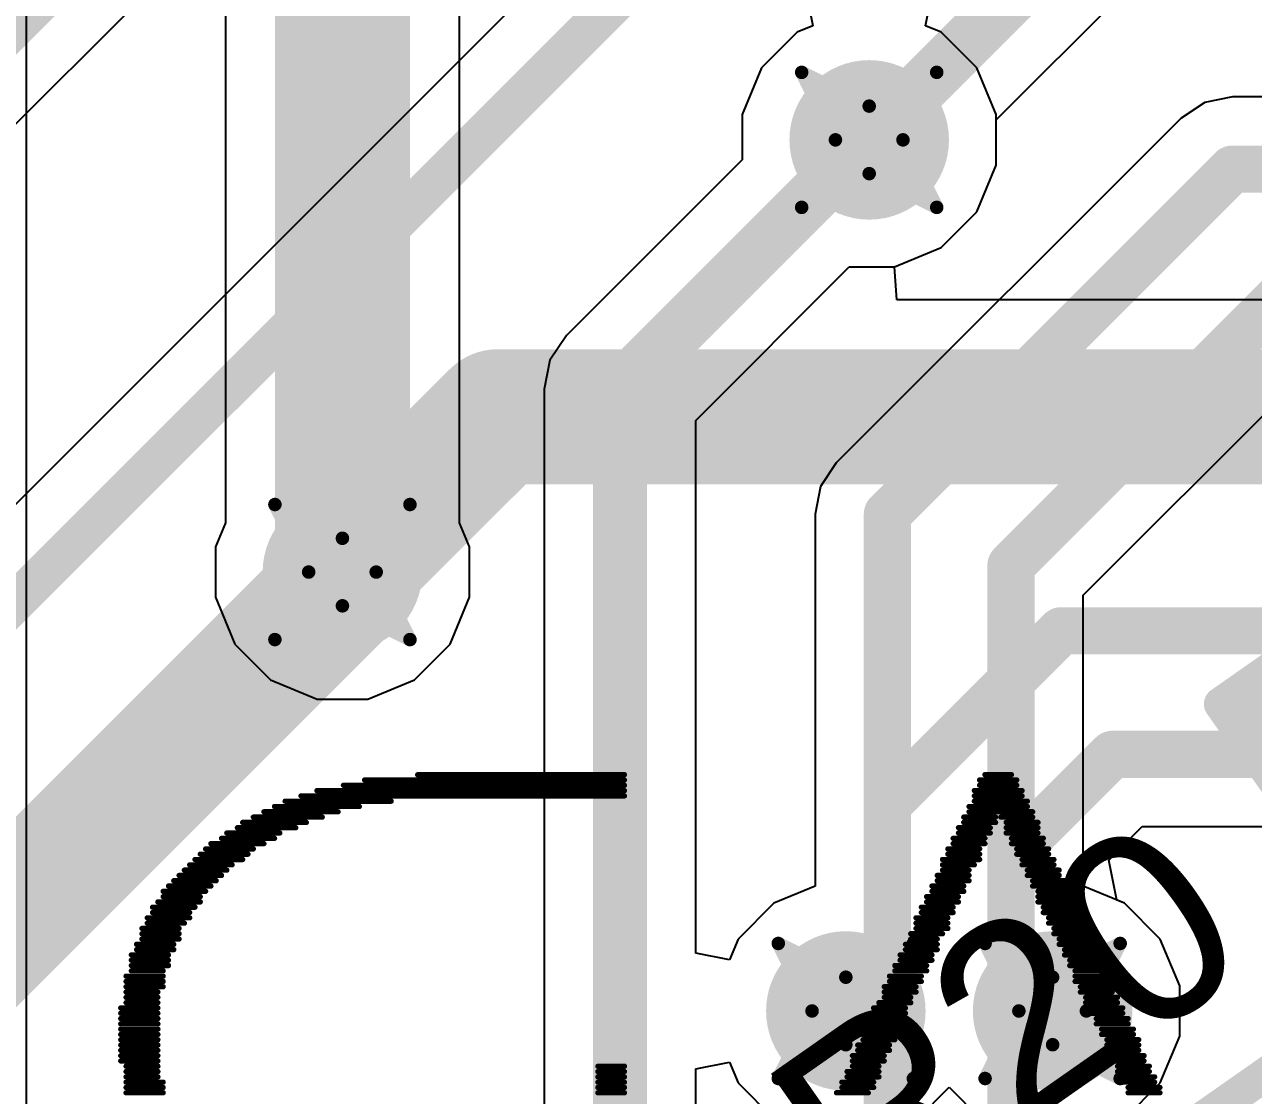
# Model space of a CAD drawing. Header units: inches. Extents: x -8 to 384, y -12 to 64.
# Drawn here: x 16.407 to 21.028, y -2.019 to 2.008 of the extents above; entities that cross this region are included whole.
import ezdxf

# ---------------------------------------------------------------- set-up
doc = ezdxf.new("R2010")
doc.units = ezdxf.units.IN
for name, color, linetype in [('Board_outline', 216, 'Continuous'), ('Bottom Layer', 5, 'Continuous'), ('Bottom Overlay', 54, 'Continuous'), ('Drill Drawing', 1, 'Continuous'), ('Mechanical 13', 56, 'Continuous'), ('Top Layer', 1, 'Continuous'), ('Top Overlay', 2, 'Continuous'), ('Top Paste', 8, 'Continuous'), ('Top Solder', 216, 'Continuous'), ('Via Holes', 16, 'Continuous')]:
    doc.layers.add(name, color=color, linetype=linetype)
doc.styles.add('Arial', font='', dxfattribs={"height": 0.2})
doc.styles.get('Arial').set_extended_font_data('Arial')

# ---------------------------------------------------------------- blocks, each defined once
blk = doc.blocks.new('R__0603_40')
at = {"layer": 'Top Layer'}
for points in [[(-0.381, 0.4445), (-0.381, -0.4445), (-1.143, -0.4445), (-1.143, 0.4445)], [(1.143, 0.4445), (1.143, -0.4445), (0.381, -0.4445), (0.381, 0.4445)]]:
    blk.add_hatch(color=1, dxfattribs=at).paths.add_polyline_path(points)
at = {"layer": 'Top Paste'}
for points in [[(-0.381, 0.4445), (-0.381, -0.4445), (-1.143, -0.4445), (-1.143, 0.4445)], [(1.143, 0.4445), (1.143, -0.4445), (0.381, -0.4445), (0.381, 0.4445)]]:
    blk.add_hatch(color=8, dxfattribs=at).paths.add_polyline_path(points)
at = {"layer": 'Top Solder'}
for points in [[(-0.2794, 0.5461), (-0.2794, -0.5461), (-1.2446, -0.5461), (-1.2446, 0.5461)], [(1.2446, 0.5461), (1.2446, -0.5461), (0.2794, -0.5461), (0.2794, 0.5461)]]:
    blk.add_hatch(color=216, dxfattribs=at).paths.add_polyline_path(points)
at = {"layer": 'Top Overlay', "const_width": 0.127}
for points in [[(-1.2192, 0.5334), (-1.2192, -0.5334)], [(-1.2192, 0.5334), (1.2192, 0.5334)], [(1.2192, 0.5334), (1.2192, -0.5334)], [(-1.2192, -0.5334), (1.2192, -0.5334)]]:
    blk.add_lwpolyline(points, dxfattribs=at)
at = {"layer": 'Top Overlay', "const_width": 0.0635}
for points in [[(-1.251, 0.5334, 1), (-1.1874, 0.5334, 1)], [(-1.251, 0.5334, 1), (-1.1874, 0.5334, 1)], [(1.1874, 0.5334, 1), (1.251, 0.5334, 1)], [(1.1874, 0.5334, 1), (1.251, 0.5334, 1)], [(-1.251, -0.5334, 1), (-1.1874, -0.5334, 1)], [(-1.251, -0.5334, 1), (-1.1874, -0.5334, 1)], [(1.1874, -0.5334, 1), (1.251, -0.5334, 1)], [(1.1874, -0.5334, 1), (1.251, -0.5334, 1)]]:
    blk.add_lwpolyline(points, format="xyb", close=True, dxfattribs=at)
blk = doc.blocks.new('2305018_2_70')
at = {"layer": 'Mechanical 13', "const_width": 0.127}
blk.add_lwpolyline([(-4.925, 2.775), (4.925, 2.775)], dxfattribs=at)
at = {"layer": 'Top Overlay', "const_width": 0.127}
blk.add_lwpolyline([(-4.925, 2.775), (4.925, 2.775)], dxfattribs=at)

msp = doc.modelspace()

# ---------------------------------------------------------------- hatches: boundary and pattern name
at = {"layer": 'Bottom Layer'}
h = msp.add_hatch(color=5, dxfattribs=at)
edge = h.paths.add_edge_path()
edge.add_arc((19.5834, 1.5748), 0.3, 0, 360)
h = msp.add_hatch(color=5, dxfattribs=at)
edge = h.paths.add_edge_path()
edge.add_arc((17.6022, -0.0508), 0.3, 0, 360)
h = msp.add_hatch(color=5, dxfattribs=at)
edge = h.paths.add_edge_path()
edge.add_arc((19.4955, -1.7018), 0.3, 0, 360)
h = msp.add_hatch(color=5, dxfattribs=at)
edge = h.paths.add_edge_path()
edge.add_arc((20.2733, -1.7018), 0.3, 0, 360)
at = {"layer": 'Top Layer'}
h = msp.add_hatch(color=1, dxfattribs=at)
edge = h.paths.add_edge_path()
edge.add_arc((19.5834, 1.5748), 0.3, 0, 360)
h = msp.add_hatch(color=1, dxfattribs=at)
edge = h.paths.add_edge_path()
edge.add_arc((17.6022, -0.0508), 0.3, 0, 360)
h = msp.add_hatch(color=1, dxfattribs=at)
edge = h.paths.add_edge_path()
edge.add_arc((19.4955, -1.7018), 0.3, 0, 360)
h = msp.add_hatch(color=1, dxfattribs=at)
edge = h.paths.add_edge_path()
edge.add_arc((20.2733, -1.7018), 0.3, 0, 360)
at = {"layer": 'Via Holes'}
h = msp.add_hatch(color=7, dxfattribs=at)
edge = h.paths.add_edge_path()
edge.add_arc((19.5834, 1.5748), 0.15, 0, 360)
h = msp.add_hatch(color=7, dxfattribs=at)
edge = h.paths.add_edge_path()
edge.add_arc((17.6022, -0.0508), 0.15, 0, 360)
h = msp.add_hatch(color=7, dxfattribs=at)
edge = h.paths.add_edge_path()
edge.add_arc((19.4955, -1.7018), 0.15, 0, 360)
h = msp.add_hatch(color=7, dxfattribs=at)
edge = h.paths.add_edge_path()
edge.add_arc((20.2733, -1.7018), 0.15, 0, 360)

# ---------------------------------------------------------------- linework, layer by layer
at = {"layer": 'Board_outline', "const_width": 0.254}
msp.add_lwpolyline([(37.5368, 13.3604, 1), (-7.4632, 13.3604, 1)], format="xyb", close=True, dxfattribs=at)
at = {"layer": 'Bottom Layer'}
for p, q in [((19.807, 3.6379), (15.3661, -0.803)), ((20.0612, 1.6497), (20.9278, 2.5164)), ((14.0627, -0.676), (17.0741, 2.3354)), ((20.0612, 1.4798), (20.0612, 1.6497)), ((19.9885, 1.3041), (20.0612, 1.4798)), ((19.8541, 1.1697), (19.9885, 1.3041)), ((19.6784, 1.097), (19.8541, 1.1697)), ((19.6873, 0.9737), (19.6784, 1.097)), ((29.434, 0.9737), (19.6873, 0.9737)), ((20.4844, -1.1346), (20.6104, -1.0085)), ((20.6104, -1.0085), (22.7728, -1.0085)), ((20.5142, -1.2844), (20.4844, -1.1346)), ((20.5439, -1.2967), (20.5142, -1.2844)), ((20.6783, -1.4311), (20.5439, -1.2967)), ((20.7511, -1.6068), (20.6783, -1.4311)), ((20.7511, -1.7968), (20.7511, -1.6068)), ((20.6783, -1.9725), (20.7511, -1.7968)), ((20.5439, -2.1069), (20.6783, -1.9725))]:
    msp.add_line(p, q, dxfattribs=at)
for points, const_width in [([(15.4734, -1.062), (20.066, 3.5306)], 0.1524), ([(19.5834, 1.5748), (20.7264, 2.7178)], 0.2032), ([(13.8645, -0.508), (16.891, 2.5185)], 0.1524), ([(17.6022, -0.0508), (18.1864, 0.5334)], 0.508), ([(18.1864, 0.5334), (29.6164, 0.5334)], 0.508), ([(17.6022, -0.1016), (17.6022, -0.0508)], 0.508), ([(15.9766, -1.7272), (17.6022, -0.1016)], 0.508), ([(19.652, -0.9251), (20.3053, -0.2718)], 0.1778), ([(20.3053, -0.2718), (23.0779, -0.2718)], 0.1778), ([(20.1168, -1.1176), (20.4978, -0.7366)], 0.1778), ([(20.4978, -0.7366), (22.8854, -0.7366)], 0.1778), ([(19.652, -1.5453), (19.652, -0.9251)], 0.1778), ([(20.1168, -1.5453), (20.1168, -1.1176)], 0.1778), ([(19.4955, -1.7018), (19.652, -1.5453)], 0.1778), ([(20.1168, -1.5453), (20.2733, -1.7018)], 0.1778), ([(19.4955, -1.7018), (19.652, -1.8583)], 0.1778), ([(20.1168, -1.8583), (20.2733, -1.7018)], 0.1778), ([(19.652, -2.159), (19.652, -1.8583)], 0.1778), ([(20.1168, -2.3515), (20.1168, -1.8583)], 0.1778)]:
    msp.add_lwpolyline(points, dxfattribs=dict(at, const_width=const_width))
for points, const_width in [([(19.5326, 1.5748, 1), (19.6342, 1.5748, 1)], 0.1016), ([(18.0594, 0.5334, 1), (18.3134, 0.5334, 1)], 0.254), ([(18.0594, 0.5334, 1), (18.3134, 0.5334, 1)], 0.254), ([(17.4752, -0.0508, 1), (17.7292, -0.0508, 1)], 0.254), ([(17.4752, -0.0508, 1), (17.7292, -0.0508, 1)], 0.254), ([(17.4752, -0.1016, 1), (17.7292, -0.1016, 1)], 0.254), ([(17.4752, -0.1016, 1), (17.7292, -0.1016, 1)], 0.254), ([(20.2608, -0.2718, 1), (20.3497, -0.2718, 1)], 0.0889), ([(20.2608, -0.2718, 1), (20.3497, -0.2718, 1)], 0.0889), ([(20.4534, -0.7366, 1), (20.5422, -0.7366, 1)], 0.0889), ([(20.4534, -0.7366, 1), (20.5422, -0.7366, 1)], 0.0889), ([(19.6075, -0.9251, 1), (19.6964, -0.9251, 1)], 0.0889), ([(19.6075, -0.9251, 1), (19.6964, -0.9251, 1)], 0.0889), ([(20.0724, -1.1176, 1), (20.1612, -1.1176, 1)], 0.0889), ([(20.0724, -1.1176, 1), (20.1612, -1.1176, 1)], 0.0889), ([(19.6075, -1.5453, 1), (19.6964, -1.5453, 1)], 0.0889), ([(19.6075, -1.5453, 1), (19.6964, -1.5453, 1)], 0.0889), ([(20.0724, -1.5453, 1), (20.1612, -1.5453, 1)], 0.0889), ([(20.0724, -1.5453, 1), (20.1612, -1.5453, 1)], 0.0889), ([(19.451, -1.7018, 1), (19.5399, -1.7018, 1)], 0.0889), ([(19.451, -1.7018, 1), (19.5399, -1.7018, 1)], 0.0889), ([(20.2288, -1.7018, 1), (20.3177, -1.7018, 1)], 0.0889), ([(20.2288, -1.7018, 1), (20.3177, -1.7018, 1)], 0.0889), ([(19.6075, -1.8583, 1), (19.6964, -1.8583, 1)], 0.0889), ([(19.6075, -1.8583, 1), (19.6964, -1.8583, 1)], 0.0889), ([(20.0724, -1.8583, 1), (20.1612, -1.8583, 1)], 0.0889), ([(20.0724, -1.8583, 1), (20.1612, -1.8583, 1)], 0.0889)]:
    msp.add_lwpolyline(points, format="xyb", close=True, dxfattribs=dict(at, const_width=const_width))
at = {"layer": 'Bottom Overlay', "const_width": 0.0199}
for points in [[(17.6858, -0.833), (18.6628, -0.833)], [(17.8852, -0.813), (18.6628, -0.813)], [(19.9988, -0.833), (20.1384, -0.833)], [(20.0188, -0.813), (20.1185, -0.813)], [(17.5063, -0.8729), (18.6628, -0.8729)], [(17.606, -0.8529), (18.6628, -0.8529)], [(19.9789, -0.8729), (20.1583, -0.8729)], [(19.9988, -0.8529), (20.1384, -0.8529)], [(17.3468, -0.9327), (17.6658, -0.9327)], [(17.3867, -0.9127), (17.7855, -0.9127)], [(17.4465, -0.8928), (18.6628, -0.8928)], [(19.9589, -0.9327), (20.1783, -0.9327)], [(19.9789, -0.8928), (20.1583, -0.8928)], [(19.9789, -0.9127), (20.1783, -0.9127)], [(17.267, -0.9726), (17.5262, -0.9726)], [(17.3069, -0.9526), (17.5861, -0.9526)], [(19.939, -0.9726), (20.0586, -0.9726)], [(19.9589, -0.9526), (20.1982, -0.9526)], [(20.0786, -0.9726), (20.1982, -0.9726)], [(17.2072, -1.0124), (17.4265, -1.0124)], [(17.2271, -0.9925), (17.4664, -0.9925)], [(19.9191, -1.0124), (20.0387, -1.0124)], [(19.939, -0.9925), (20.0586, -0.9925)], [(20.0985, -0.9925), (20.2182, -0.9925)], [(20.0985, -1.0124), (20.2182, -1.0124)], [(17.1075, -1.0723), (17.3069, -1.0723)], [(17.1474, -1.0523), (17.3468, -1.0523)], [(17.1673, -1.0324), (17.3667, -1.0324)], [(19.8991, -1.0523), (20.0188, -1.0523)], [(19.8991, -1.0723), (20.0188, -1.0723)], [(19.9191, -1.0324), (20.0387, -1.0324)], [(20.0985, -1.0324), (20.2182, -1.0324)], [(20.1185, -1.0523), (20.2381, -1.0523)], [(20.1185, -1.0723), (20.2381, -1.0723)], [(17.0676, -1.1121), (17.2471, -1.1121)], [(17.0876, -1.0922), (17.267, -1.0922)], [(19.8792, -1.0922), (19.9988, -1.0922)], [(19.8792, -1.1121), (19.9988, -1.1121)], [(20.1384, -1.0922), (20.258, -1.0922)], [(20.1384, -1.1121), (20.258, -1.1121)], [(17.0277, -1.152), (17.1873, -1.152)], [(17.0477, -1.1321), (17.2271, -1.1321)], [(19.8592, -1.1321), (19.9988, -1.1321)], [(19.8592, -1.152), (19.9789, -1.152)], [(20.1583, -1.1321), (20.278, -1.1321)], [(20.1583, -1.152), (20.278, -1.152)], [(16.9878, -1.1919), (17.1474, -1.1919)], [(17.0078, -1.172), (17.1673, -1.172)], [(19.8393, -1.1919), (19.9589, -1.1919)], [(19.8592, -1.172), (19.9589, -1.172)], [(20.1783, -1.172), (20.2979, -1.172)], [(20.1783, -1.1919), (20.2979, -1.1919)], [(16.928, -1.2517), (17.0876, -1.2517)], [(16.948, -1.2318), (17.1075, -1.2318)], [(16.9679, -1.2118), (17.1274, -1.2118)], [(19.8194, -1.2318), (19.939, -1.2318)], [(19.8194, -1.2517), (19.939, -1.2517)], [(19.8393, -1.2118), (19.9589, -1.2118)], [(20.1982, -1.2118), (20.3179, -1.2118)], [(20.1982, -1.2318), (20.3179, -1.2318)], [(20.2182, -1.2517), (20.3378, -1.2517)], [(16.9081, -1.2916), (17.0676, -1.2916)], [(16.928, -1.2717), (17.0676, -1.2717)], [(19.7994, -1.2717), (19.9191, -1.2717)], [(19.7994, -1.2916), (19.9191, -1.2916)], [(20.2182, -1.2717), (20.3378, -1.2717)], [(20.2182, -1.2916), (20.3378, -1.2916)], [(16.8881, -1.3115), (17.0477, -1.3115)], [(16.8881, -1.3315), (17.0277, -1.3315)], [(19.7795, -1.3115), (19.8991, -1.3115)], [(19.7795, -1.3315), (19.8991, -1.3315)], [(20.2381, -1.3115), (20.3577, -1.3115)], [(20.2381, -1.3315), (20.3577, -1.3315)], [(16.8483, -1.3913), (16.9878, -1.3913)], [(16.8682, -1.3514), (17.0277, -1.3514)], [(16.8682, -1.3714), (17.0078, -1.3714)], [(19.7595, -1.3514), (19.8792, -1.3514)], [(19.7595, -1.3714), (19.8792, -1.3714)], [(19.7595, -1.3913), (19.8792, -1.3913)], [(20.258, -1.3514), (20.3777, -1.3514)], [(20.258, -1.3714), (20.3777, -1.3714)], [(20.278, -1.3913), (20.3976, -1.3913)], [(16.8483, -1.4112), (16.9878, -1.4112)], [(16.8483, -1.4312), (16.9878, -1.4312)], [(19.7396, -1.4112), (19.8592, -1.4112)], [(19.7396, -1.4312), (19.8393, -1.4312)], [(20.278, -1.4112), (20.3976, -1.4112)], [(20.2979, -1.4312), (20.4176, -1.4312)], [(16.8283, -1.4511), (16.9679, -1.4511)], [(16.8283, -1.4711), (16.9679, -1.4711)], [(19.7197, -1.4511), (19.8393, -1.4511)], [(19.7197, -1.4711), (19.8393, -1.4711)], [(20.2979, -1.4511), (20.4176, -1.4511)], [(20.3179, -1.4711), (20.4375, -1.4711)], [(16.8084, -1.491), (16.948, -1.491)], [(16.8084, -1.5109), (16.948, -1.5109)], [(16.8084, -1.5309), (16.948, -1.5309)], [(19.6798, -1.5309), (19.7994, -1.5309)], [(19.6997, -1.491), (19.8194, -1.491)], [(19.6997, -1.5109), (19.8194, -1.5109)], [(20.3179, -1.491), (20.4375, -1.491)], [(20.3378, -1.5109), (20.4574, -1.5109)], [(20.3378, -1.5309), (20.4574, -1.5309)], [(16.7884, -1.5708), (16.928, -1.5708)], [(16.8084, -1.5508), (16.928, -1.5508)], [(19.6598, -1.5708), (19.7795, -1.5708)], [(19.6798, -1.5508), (19.7994, -1.5508)], [(20.3577, -1.5508), (20.4574, -1.5508)], [(20.3577, -1.5708), (20.4774, -1.5708)], [(16.7884, -1.5907), (16.928, -1.5907)], [(16.7884, -1.6106), (16.928, -1.6106)], [(19.6399, -1.6106), (19.7595, -1.6106)], [(19.6598, -1.5907), (19.7795, -1.5907)], [(20.3577, -1.5907), (20.4774, -1.5907)], [(20.3777, -1.6106), (20.4973, -1.6106)], [(16.7884, -1.6306), (16.9081, -1.6306)], [(16.7884, -1.6505), (16.9081, -1.6505)], [(16.7884, -1.6705), (16.9081, -1.6705)], [(19.62, -1.6705), (19.7396, -1.6705)], [(19.6399, -1.6306), (19.7595, -1.6306)], [(19.6399, -1.6505), (19.7396, -1.6505)], [(20.3777, -1.6306), (20.4973, -1.6306)], [(20.3976, -1.6505), (20.5173, -1.6505)], [(20.3976, -1.6705), (20.5173, -1.6705)], [(16.7685, -1.6904), (16.9081, -1.6904)], [(16.7685, -1.7103), (16.9081, -1.7103)], [(19.6, -1.6904), (19.7197, -1.6904)], [(19.6, -1.7103), (19.7197, -1.7103)], [(20.4176, -1.6904), (20.5372, -1.6904)], [(20.4176, -1.7103), (20.5372, -1.7103)], [(16.7685, -1.7303), (16.9081, -1.7303)], [(16.7685, -1.7502), (16.9081, -1.7502)], [(19.5801, -1.7502), (19.6997, -1.7502)], [(19.6, -1.7303), (19.7197, -1.7303)], [(20.4375, -1.7303), (20.5571, -1.7303)], [(20.4375, -1.7502), (20.5571, -1.7502)], [(16.7685, -1.7702), (16.9081, -1.7702)], [(16.7685, -1.7901), (16.9081, -1.7901)], [(16.7685, -1.81), (16.9081, -1.81)], [(19.5601, -1.7901), (19.6798, -1.7901)], [(19.5601, -1.81), (19.6798, -1.81)], [(19.5801, -1.7702), (19.6997, -1.7702)], [(20.4574, -1.7702), (20.5771, -1.7702)], [(20.4574, -1.7901), (20.5771, -1.7901)], [(20.4774, -1.81), (20.597, -1.81)], [(16.7685, -1.83), (16.9081, -1.83)], [(16.7685, -1.8499), (16.9081, -1.8499)], [(19.5402, -1.83), (19.6598, -1.83)], [(19.5402, -1.8499), (19.6598, -1.8499)], [(20.4774, -1.83), (20.597, -1.83)], [(20.4774, -1.8499), (20.597, -1.8499)], [(16.7685, -1.8699), (16.9081, -1.8699)], [(16.7685, -1.8898), (16.9081, -1.8898)], [(19.5202, -1.8699), (19.6399, -1.8699)], [(19.5202, -1.8898), (19.6399, -1.8898)], [(20.4973, -1.8699), (20.617, -1.8699)], [(20.4973, -1.8898), (20.617, -1.8898)], [(16.7884, -1.9097), (16.9081, -1.9097)], [(16.7884, -1.9297), (16.9081, -1.9297)], [(16.7884, -1.9496), (16.9081, -1.9496)], [(18.5631, -1.9097), (18.6628, -1.9097)], [(18.5631, -1.9297), (18.6628, -1.9297)], [(18.5631, -1.9496), (18.6628, -1.9496)], [(19.5003, -1.9297), (19.62, -1.9297)], [(19.5003, -1.9496), (19.62, -1.9496)], [(19.5202, -1.9097), (19.62, -1.9097)], [(20.5173, -1.9097), (20.6369, -1.9097)], [(20.5173, -1.9297), (20.6369, -1.9297)], [(20.5372, -1.9496), (20.6568, -1.9496)], [(16.7884, -1.9696), (16.928, -1.9696)], [(16.7884, -1.9895), (16.928, -1.9895)], [(18.5631, -1.9696), (18.6628, -1.9696)], [(18.5631, -1.9895), (18.6628, -1.9895)], [(19.4804, -1.9696), (19.6, -1.9696)], [(19.4804, -1.9895), (19.6, -1.9895)], [(20.5372, -1.9696), (20.6568, -1.9696)], [(20.5571, -1.9895), (20.6768, -1.9895)], [(16.7884, -2.0094), (16.928, -2.0094)], [(18.5631, -2.0094), (18.6628, -2.0094)], [(19.4604, -2.0094), (19.5801, -2.0094)], [(20.5571, -2.0094), (20.6768, -2.0094)]]:
    msp.add_lwpolyline(points, dxfattribs=at)
at = {"layer": 'Bottom Overlay', "const_width": 0.00997}
for points in [[(17.6808, -0.833, 1), (17.6907, -0.833, 1)], [(17.8802, -0.813, 1), (17.8901, -0.813, 1)], [(18.6578, -0.813, 1), (18.6678, -0.813, 1)], [(18.6578, -0.833, 1), (18.6678, -0.833, 1)], [(19.9938, -0.833, 1), (20.0038, -0.833, 1)], [(20.0138, -0.813, 1), (20.0237, -0.813, 1)], [(20.1135, -0.813, 1), (20.1234, -0.813, 1)], [(20.1334, -0.833, 1), (20.1434, -0.833, 1)], [(17.5013, -0.8729, 1), (17.5113, -0.8729, 1)], [(17.601, -0.8529, 1), (17.611, -0.8529, 1)], [(18.6578, -0.8529, 1), (18.6678, -0.8529, 1)], [(18.6578, -0.8729, 1), (18.6678, -0.8729, 1)], [(19.9739, -0.8729, 1), (19.9839, -0.8729, 1)], [(19.9938, -0.8529, 1), (20.0038, -0.8529, 1)], [(20.1334, -0.8529, 1), (20.1434, -0.8529, 1)], [(20.1534, -0.8729, 1), (20.1633, -0.8729, 1)], [(17.3418, -0.9327, 1), (17.3518, -0.9327, 1)], [(17.3817, -0.9127, 1), (17.3916, -0.9127, 1)], [(17.4415, -0.8928, 1), (17.4515, -0.8928, 1)], [(17.6608, -0.9327, 1), (17.6708, -0.9327, 1)], [(17.7805, -0.9127, 1), (17.7904, -0.9127, 1)], [(18.6578, -0.8928, 1), (18.6678, -0.8928, 1)], [(19.954, -0.9327, 1), (19.9639, -0.9327, 1)], [(19.9739, -0.8928, 1), (19.9839, -0.8928, 1)], [(19.9739, -0.9127, 1), (19.9839, -0.9127, 1)], [(20.1534, -0.8928, 1), (20.1633, -0.8928, 1)], [(20.1733, -0.9127, 1), (20.1833, -0.9127, 1)], [(20.1733, -0.9327, 1), (20.1833, -0.9327, 1)], [(17.262, -0.9726, 1), (17.272, -0.9726, 1)], [(17.3019, -0.9526, 1), (17.3119, -0.9526, 1)], [(17.5213, -0.9726, 1), (17.5312, -0.9726, 1)], [(17.5811, -0.9526, 1), (17.591, -0.9526, 1)], [(19.934, -0.9726, 1), (19.944, -0.9726, 1)], [(19.954, -0.9526, 1), (19.9639, -0.9526, 1)], [(20.0537, -0.9726, 1), (20.0636, -0.9726, 1)], [(20.0736, -0.9726, 1), (20.0836, -0.9726, 1)], [(20.1932, -0.9526, 1), (20.2032, -0.9526, 1)], [(20.1932, -0.9726, 1), (20.2032, -0.9726, 1)], [(17.2022, -1.0124, 1), (17.2122, -1.0124, 1)], [(17.2221, -0.9925, 1), (17.2321, -0.9925, 1)], [(17.4215, -1.0124, 1), (17.4315, -1.0124, 1)], [(17.4614, -0.9925, 1), (17.4714, -0.9925, 1)], [(19.9141, -1.0124, 1), (19.924, -1.0124, 1)], [(19.934, -0.9925, 1), (19.944, -0.9925, 1)], [(20.0337, -1.0124, 1), (20.0437, -1.0124, 1)], [(20.0537, -0.9925, 1), (20.0636, -0.9925, 1)], [(20.0935, -0.9925, 1), (20.1035, -0.9925, 1)], [(20.0935, -1.0124, 1), (20.1035, -1.0124, 1)], [(20.2132, -0.9925, 1), (20.2231, -0.9925, 1)], [(20.2132, -1.0124, 1), (20.2231, -1.0124, 1)], [(17.1025, -1.0723, 1), (17.1125, -1.0723, 1)], [(17.1424, -1.0523, 1), (17.1524, -1.0523, 1)], [(17.1623, -1.0324, 1), (17.1723, -1.0324, 1)], [(17.3019, -1.0723, 1), (17.3119, -1.0723, 1)], [(17.3418, -1.0523, 1), (17.3518, -1.0523, 1)], [(17.3617, -1.0324, 1), (17.3717, -1.0324, 1)], [(19.8941, -1.0523, 1), (19.9041, -1.0523, 1)], [(19.8941, -1.0723, 1), (19.9041, -1.0723, 1)], [(19.9141, -1.0324, 1), (19.924, -1.0324, 1)], [(20.0138, -1.0523, 1), (20.0237, -1.0523, 1)], [(20.0138, -1.0723, 1), (20.0237, -1.0723, 1)], [(20.0337, -1.0324, 1), (20.0437, -1.0324, 1)], [(20.0935, -1.0324, 1), (20.1035, -1.0324, 1)], [(20.1135, -1.0523, 1), (20.1234, -1.0523, 1)], [(20.1135, -1.0723, 1), (20.1234, -1.0723, 1)], [(20.2132, -1.0324, 1), (20.2231, -1.0324, 1)], [(20.2331, -1.0523, 1), (20.2431, -1.0523, 1)], [(20.2331, -1.0723, 1), (20.2431, -1.0723, 1)], [(17.0626, -1.1121, 1), (17.0726, -1.1121, 1)], [(17.0826, -1.0922, 1), (17.0925, -1.0922, 1)], [(17.2421, -1.1121, 1), (17.2521, -1.1121, 1)], [(17.262, -1.0922, 1), (17.272, -1.0922, 1)], [(19.8742, -1.0922, 1), (19.8842, -1.0922, 1)], [(19.8742, -1.1121, 1), (19.8842, -1.1121, 1)], [(19.9938, -1.0922, 1), (20.0038, -1.0922, 1)], [(19.9938, -1.1121, 1), (20.0038, -1.1121, 1)], [(20.1334, -1.0922, 1), (20.1434, -1.0922, 1)], [(20.1334, -1.1121, 1), (20.1434, -1.1121, 1)], [(20.2531, -1.0922, 1), (20.263, -1.0922, 1)], [(20.2531, -1.1121, 1), (20.263, -1.1121, 1)], [(17.0227, -1.152, 1), (17.0327, -1.152, 1)], [(17.0427, -1.1321, 1), (17.0527, -1.1321, 1)], [(17.1823, -1.152, 1), (17.1922, -1.152, 1)], [(17.2221, -1.1321, 1), (17.2321, -1.1321, 1)], [(19.8542, -1.1321, 1), (19.8642, -1.1321, 1)], [(19.8542, -1.152, 1), (19.8642, -1.152, 1)], [(19.9739, -1.152, 1), (19.9839, -1.152, 1)], [(19.9938, -1.1321, 1), (20.0038, -1.1321, 1)], [(20.1534, -1.1321, 1), (20.1633, -1.1321, 1)], [(20.1534, -1.152, 1), (20.1633, -1.152, 1)], [(20.273, -1.1321, 1), (20.283, -1.1321, 1)], [(20.273, -1.152, 1), (20.283, -1.152, 1)], [(16.9829, -1.1919, 1), (16.9928, -1.1919, 1)], [(17.0028, -1.172, 1), (17.0128, -1.172, 1)], [(17.1424, -1.1919, 1), (17.1524, -1.1919, 1)], [(17.1623, -1.172, 1), (17.1723, -1.172, 1)], [(19.8343, -1.1919, 1), (19.8443, -1.1919, 1)], [(19.8542, -1.172, 1), (19.8642, -1.172, 1)], [(19.954, -1.172, 1), (19.9639, -1.172, 1)], [(19.954, -1.1919, 1), (19.9639, -1.1919, 1)], [(20.1733, -1.172, 1), (20.1833, -1.172, 1)], [(20.1733, -1.1919, 1), (20.1833, -1.1919, 1)], [(20.2929, -1.172, 1), (20.3029, -1.172, 1)], [(20.2929, -1.1919, 1), (20.3029, -1.1919, 1)], [(16.923, -1.2517, 1), (16.933, -1.2517, 1)], [(16.943, -1.2318, 1), (16.953, -1.2318, 1)], [(16.9629, -1.2118, 1), (16.9729, -1.2118, 1)], [(17.0826, -1.2517, 1), (17.0925, -1.2517, 1)], [(17.1025, -1.2318, 1), (17.1125, -1.2318, 1)], [(17.1224, -1.2118, 1), (17.1324, -1.2118, 1)], [(19.8144, -1.2318, 1), (19.8243, -1.2318, 1)], [(19.8144, -1.2517, 1), (19.8243, -1.2517, 1)], [(19.8343, -1.2118, 1), (19.8443, -1.2118, 1)], [(19.934, -1.2318, 1), (19.944, -1.2318, 1)], [(19.934, -1.2517, 1), (19.944, -1.2517, 1)], [(19.954, -1.2118, 1), (19.9639, -1.2118, 1)], [(20.1932, -1.2118, 1), (20.2032, -1.2118, 1)], [(20.1932, -1.2318, 1), (20.2032, -1.2318, 1)], [(20.2132, -1.2517, 1), (20.2231, -1.2517, 1)], [(20.3129, -1.2118, 1), (20.3228, -1.2118, 1)], [(20.3129, -1.2318, 1), (20.3228, -1.2318, 1)], [(20.3328, -1.2517, 1), (20.3428, -1.2517, 1)], [(16.9031, -1.2916, 1), (16.9131, -1.2916, 1)], [(16.923, -1.2717, 1), (16.933, -1.2717, 1)], [(17.0626, -1.2717, 1), (17.0726, -1.2717, 1)], [(17.0626, -1.2916, 1), (17.0726, -1.2916, 1)], [(19.7944, -1.2717, 1), (19.8044, -1.2717, 1)], [(19.7944, -1.2916, 1), (19.8044, -1.2916, 1)], [(19.9141, -1.2717, 1), (19.924, -1.2717, 1)], [(19.9141, -1.2916, 1), (19.924, -1.2916, 1)], [(20.2132, -1.2717, 1), (20.2231, -1.2717, 1)], [(20.2132, -1.2916, 1), (20.2231, -1.2916, 1)], [(20.3328, -1.2717, 1), (20.3428, -1.2717, 1)], [(20.3328, -1.2916, 1), (20.3428, -1.2916, 1)], [(16.8832, -1.3115, 1), (16.8931, -1.3115, 1)], [(16.8832, -1.3315, 1), (16.8931, -1.3315, 1)], [(17.0227, -1.3315, 1), (17.0327, -1.3315, 1)], [(17.0427, -1.3115, 1), (17.0527, -1.3115, 1)], [(19.7745, -1.3115, 1), (19.7845, -1.3115, 1)], [(19.7745, -1.3315, 1), (19.7845, -1.3315, 1)], [(19.8941, -1.3115, 1), (19.9041, -1.3115, 1)], [(19.8941, -1.3315, 1), (19.9041, -1.3315, 1)], [(20.2331, -1.3115, 1), (20.2431, -1.3115, 1)], [(20.2331, -1.3315, 1), (20.2431, -1.3315, 1)], [(20.3528, -1.3115, 1), (20.3627, -1.3115, 1)], [(20.3528, -1.3315, 1), (20.3627, -1.3315, 1)], [(16.8433, -1.3913, 1), (16.8533, -1.3913, 1)], [(16.8632, -1.3514, 1), (16.8732, -1.3514, 1)], [(16.8632, -1.3714, 1), (16.8732, -1.3714, 1)], [(16.9829, -1.3913, 1), (16.9928, -1.3913, 1)], [(17.0028, -1.3714, 1), (17.0128, -1.3714, 1)], [(17.0227, -1.3514, 1), (17.0327, -1.3514, 1)], [(19.7545, -1.3514, 1), (19.7645, -1.3514, 1)], [(19.7545, -1.3714, 1), (19.7645, -1.3714, 1)], [(19.7545, -1.3913, 1), (19.7645, -1.3913, 1)], [(19.8742, -1.3514, 1), (19.8842, -1.3514, 1)], [(19.8742, -1.3714, 1), (19.8842, -1.3714, 1)], [(19.8742, -1.3913, 1), (19.8842, -1.3913, 1)], [(20.2531, -1.3514, 1), (20.263, -1.3514, 1)], [(20.2531, -1.3714, 1), (20.263, -1.3714, 1)], [(20.273, -1.3913, 1), (20.283, -1.3913, 1)], [(20.3727, -1.3514, 1), (20.3827, -1.3514, 1)], [(20.3727, -1.3714, 1), (20.3827, -1.3714, 1)], [(20.3926, -1.3913, 1), (20.4026, -1.3913, 1)], [(16.8433, -1.4112, 1), (16.8533, -1.4112, 1)], [(16.8433, -1.4312, 1), (16.8533, -1.4312, 1)], [(16.9829, -1.4112, 1), (16.9928, -1.4112, 1)], [(16.9829, -1.4312, 1), (16.9928, -1.4312, 1)], [(19.7346, -1.4112, 1), (19.7446, -1.4112, 1)], [(19.7346, -1.4312, 1), (19.7446, -1.4312, 1)], [(19.8343, -1.4312, 1), (19.8443, -1.4312, 1)], [(19.8542, -1.4112, 1), (19.8642, -1.4112, 1)], [(20.273, -1.4112, 1), (20.283, -1.4112, 1)], [(20.2929, -1.4312, 1), (20.3029, -1.4312, 1)], [(20.3926, -1.4112, 1), (20.4026, -1.4112, 1)], [(20.4126, -1.4312, 1), (20.4225, -1.4312, 1)], [(16.8233, -1.4511, 1), (16.8333, -1.4511, 1)], [(16.8233, -1.4711, 1), (16.8333, -1.4711, 1)], [(16.9629, -1.4511, 1), (16.9729, -1.4511, 1)], [(16.9629, -1.4711, 1), (16.9729, -1.4711, 1)], [(19.7147, -1.4511, 1), (19.7246, -1.4511, 1)], [(19.7147, -1.4711, 1), (19.7246, -1.4711, 1)], [(19.8343, -1.4511, 1), (19.8443, -1.4511, 1)], [(19.8343, -1.4711, 1), (19.8443, -1.4711, 1)], [(20.2929, -1.4511, 1), (20.3029, -1.4511, 1)], [(20.3129, -1.4711, 1), (20.3228, -1.4711, 1)], [(20.4126, -1.4511, 1), (20.4225, -1.4511, 1)], [(20.4325, -1.4711, 1), (20.4425, -1.4711, 1)], [(16.8034, -1.491, 1), (16.8134, -1.491, 1)], [(16.8034, -1.5109, 1), (16.8134, -1.5109, 1)], [(16.8034, -1.5309, 1), (16.8134, -1.5309, 1)], [(16.943, -1.491, 1), (16.953, -1.491, 1)], [(16.943, -1.5109, 1), (16.953, -1.5109, 1)], [(16.943, -1.5309, 1), (16.953, -1.5309, 1)], [(19.6748, -1.5309, 1), (19.6848, -1.5309, 1)], [(19.6947, -1.491, 1), (19.7047, -1.491, 1)], [(19.6947, -1.5109, 1), (19.7047, -1.5109, 1)], [(19.7944, -1.5309, 1), (19.8044, -1.5309, 1)], [(19.8144, -1.491, 1), (19.8243, -1.491, 1)], [(19.8144, -1.5109, 1), (19.8243, -1.5109, 1)], [(20.3129, -1.491, 1), (20.3228, -1.491, 1)], [(20.3328, -1.5109, 1), (20.3428, -1.5109, 1)], [(20.3328, -1.5309, 1), (20.3428, -1.5309, 1)], [(20.4325, -1.491, 1), (20.4425, -1.491, 1)], [(20.4525, -1.5109, 1), (20.4624, -1.5109, 1)], [(20.4525, -1.5309, 1), (20.4624, -1.5309, 1)], [(16.7835, -1.5708, 1), (16.7934, -1.5708, 1)], [(16.8034, -1.5508, 1), (16.8134, -1.5508, 1)], [(16.923, -1.5508, 1), (16.933, -1.5508, 1)], [(16.923, -1.5708, 1), (16.933, -1.5708, 1)], [(19.6548, -1.5708, 1), (19.6648, -1.5708, 1)], [(19.6748, -1.5508, 1), (19.6848, -1.5508, 1)], [(19.7745, -1.5708, 1), (19.7845, -1.5708, 1)], [(19.7944, -1.5508, 1), (19.8044, -1.5508, 1)], [(20.3528, -1.5508, 1), (20.3627, -1.5508, 1)], [(20.3528, -1.5708, 1), (20.3627, -1.5708, 1)], [(20.4525, -1.5508, 1), (20.4624, -1.5508, 1)], [(20.4724, -1.5708, 1), (20.4824, -1.5708, 1)], [(16.7835, -1.5907, 1), (16.7934, -1.5907, 1)], [(16.7835, -1.6106, 1), (16.7934, -1.6106, 1)], [(16.923, -1.5907, 1), (16.933, -1.5907, 1)], [(16.923, -1.6106, 1), (16.933, -1.6106, 1)], [(19.6349, -1.6106, 1), (19.6449, -1.6106, 1)], [(19.6548, -1.5907, 1), (19.6648, -1.5907, 1)], [(19.7545, -1.6106, 1), (19.7645, -1.6106, 1)], [(19.7745, -1.5907, 1), (19.7845, -1.5907, 1)], [(20.3528, -1.5907, 1), (20.3627, -1.5907, 1)], [(20.3727, -1.6106, 1), (20.3827, -1.6106, 1)], [(20.4724, -1.5907, 1), (20.4824, -1.5907, 1)], [(20.4923, -1.6106, 1), (20.5023, -1.6106, 1)], [(16.7835, -1.6306, 1), (16.7934, -1.6306, 1)], [(16.7835, -1.6505, 1), (16.7934, -1.6505, 1)], [(16.7835, -1.6705, 1), (16.7934, -1.6705, 1)], [(16.9031, -1.6306, 1), (16.9131, -1.6306, 1)], [(16.9031, -1.6505, 1), (16.9131, -1.6505, 1)], [(16.9031, -1.6705, 1), (16.9131, -1.6705, 1)], [(19.615, -1.6705, 1), (19.6249, -1.6705, 1)], [(19.6349, -1.6306, 1), (19.6449, -1.6306, 1)], [(19.6349, -1.6505, 1), (19.6449, -1.6505, 1)], [(19.7346, -1.6505, 1), (19.7446, -1.6505, 1)], [(19.7346, -1.6705, 1), (19.7446, -1.6705, 1)], [(19.7545, -1.6306, 1), (19.7645, -1.6306, 1)], [(20.3727, -1.6306, 1), (20.3827, -1.6306, 1)], [(20.3926, -1.6505, 1), (20.4026, -1.6505, 1)], [(20.3926, -1.6705, 1), (20.4026, -1.6705, 1)], [(20.4923, -1.6306, 1), (20.5023, -1.6306, 1)], [(20.5123, -1.6505, 1), (20.5222, -1.6505, 1)], [(20.5123, -1.6705, 1), (20.5222, -1.6705, 1)], [(16.7635, -1.6904, 1), (16.7735, -1.6904, 1)], [(16.7635, -1.7103, 1), (16.7735, -1.7103, 1)], [(16.9031, -1.6904, 1), (16.9131, -1.6904, 1)], [(16.9031, -1.7103, 1), (16.9131, -1.7103, 1)], [(19.595, -1.6904, 1), (19.605, -1.6904, 1)], [(19.595, -1.7103, 1), (19.605, -1.7103, 1)], [(19.7147, -1.6904, 1), (19.7246, -1.6904, 1)], [(19.7147, -1.7103, 1), (19.7246, -1.7103, 1)], [(20.4126, -1.6904, 1), (20.4225, -1.6904, 1)], [(20.4126, -1.7103, 1), (20.4225, -1.7103, 1)], [(20.5322, -1.6904, 1), (20.5422, -1.6904, 1)], [(20.5322, -1.7103, 1), (20.5422, -1.7103, 1)], [(16.7635, -1.7303, 1), (16.7735, -1.7303, 1)], [(16.7635, -1.7502, 1), (16.7735, -1.7502, 1)], [(16.9031, -1.7303, 1), (16.9131, -1.7303, 1)], [(16.9031, -1.7502, 1), (16.9131, -1.7502, 1)], [(19.5751, -1.7502, 1), (19.5851, -1.7502, 1)], [(19.595, -1.7303, 1), (19.605, -1.7303, 1)], [(19.6947, -1.7502, 1), (19.7047, -1.7502, 1)], [(19.7147, -1.7303, 1), (19.7246, -1.7303, 1)], [(20.4325, -1.7303, 1), (20.4425, -1.7303, 1)], [(20.4325, -1.7502, 1), (20.4425, -1.7502, 1)], [(20.5522, -1.7303, 1), (20.5621, -1.7303, 1)], [(20.5522, -1.7502, 1), (20.5621, -1.7502, 1)], [(16.7635, -1.7702, 1), (16.7735, -1.7702, 1)], [(16.7635, -1.7901, 1), (16.7735, -1.7901, 1)], [(16.7635, -1.81, 1), (16.7735, -1.81, 1)], [(16.9031, -1.7702, 1), (16.9131, -1.7702, 1)], [(16.9031, -1.7901, 1), (16.9131, -1.7901, 1)], [(16.9031, -1.81, 1), (16.9131, -1.81, 1)], [(19.5551, -1.7901, 1), (19.5651, -1.7901, 1)], [(19.5551, -1.81, 1), (19.5651, -1.81, 1)], [(19.5751, -1.7702, 1), (19.5851, -1.7702, 1)], [(19.6748, -1.7901, 1), (19.6848, -1.7901, 1)], [(19.6748, -1.81, 1), (19.6848, -1.81, 1)], [(19.6947, -1.7702, 1), (19.7047, -1.7702, 1)], [(20.4525, -1.7702, 1), (20.4624, -1.7702, 1)], [(20.4525, -1.7901, 1), (20.4624, -1.7901, 1)], [(20.4724, -1.81, 1), (20.4824, -1.81, 1)], [(20.5721, -1.7702, 1), (20.5821, -1.7702, 1)], [(20.5721, -1.7901, 1), (20.5821, -1.7901, 1)], [(20.592, -1.81, 1), (20.602, -1.81, 1)], [(16.7635, -1.83, 1), (16.7735, -1.83, 1)], [(16.7635, -1.8499, 1), (16.7735, -1.8499, 1)], [(16.9031, -1.83, 1), (16.9131, -1.83, 1)], [(16.9031, -1.8499, 1), (16.9131, -1.8499, 1)], [(19.5352, -1.83, 1), (19.5452, -1.83, 1)], [(19.5352, -1.8499, 1), (19.5452, -1.8499, 1)], [(19.6548, -1.83, 1), (19.6648, -1.83, 1)], [(19.6548, -1.8499, 1), (19.6648, -1.8499, 1)], [(20.4724, -1.83, 1), (20.4824, -1.83, 1)], [(20.4724, -1.8499, 1), (20.4824, -1.8499, 1)], [(20.592, -1.83, 1), (20.602, -1.83, 1)], [(20.592, -1.8499, 1), (20.602, -1.8499, 1)], [(16.7635, -1.8699, 1), (16.7735, -1.8699, 1)], [(16.7635, -1.8898, 1), (16.7735, -1.8898, 1)], [(16.9031, -1.8699, 1), (16.9131, -1.8699, 1)], [(16.9031, -1.8898, 1), (16.9131, -1.8898, 1)], [(19.5153, -1.8699, 1), (19.5252, -1.8699, 1)], [(19.5153, -1.8898, 1), (19.5252, -1.8898, 1)], [(19.6349, -1.8699, 1), (19.6449, -1.8699, 1)], [(19.6349, -1.8898, 1), (19.6449, -1.8898, 1)], [(20.4923, -1.8699, 1), (20.5023, -1.8699, 1)], [(20.4923, -1.8898, 1), (20.5023, -1.8898, 1)], [(20.612, -1.8699, 1), (20.6219, -1.8699, 1)], [(20.612, -1.8898, 1), (20.6219, -1.8898, 1)], [(16.7835, -1.9097, 1), (16.7934, -1.9097, 1)], [(16.7835, -1.9297, 1), (16.7934, -1.9297, 1)], [(16.7835, -1.9496, 1), (16.7934, -1.9496, 1)], [(16.9031, -1.9097, 1), (16.9131, -1.9097, 1)], [(16.9031, -1.9297, 1), (16.9131, -1.9297, 1)], [(16.9031, -1.9496, 1), (16.9131, -1.9496, 1)], [(18.5581, -1.9097, 1), (18.5681, -1.9097, 1)], [(18.5581, -1.9297, 1), (18.5681, -1.9297, 1)], [(18.5581, -1.9496, 1), (18.5681, -1.9496, 1)], [(18.6578, -1.9097, 1), (18.6678, -1.9097, 1)], [(18.6578, -1.9297, 1), (18.6678, -1.9297, 1)], [(18.6578, -1.9496, 1), (18.6678, -1.9496, 1)], [(19.4953, -1.9297, 1), (19.5053, -1.9297, 1)], [(19.4953, -1.9496, 1), (19.5053, -1.9496, 1)], [(19.5153, -1.9097, 1), (19.5252, -1.9097, 1)], [(19.615, -1.9097, 1), (19.6249, -1.9097, 1)], [(19.615, -1.9297, 1), (19.6249, -1.9297, 1)], [(19.615, -1.9496, 1), (19.6249, -1.9496, 1)], [(20.5123, -1.9097, 1), (20.5222, -1.9097, 1)], [(20.5123, -1.9297, 1), (20.5222, -1.9297, 1)], [(20.5322, -1.9496, 1), (20.5422, -1.9496, 1)], [(20.6319, -1.9097, 1), (20.6419, -1.9097, 1)], [(20.6319, -1.9297, 1), (20.6419, -1.9297, 1)], [(20.6519, -1.9496, 1), (20.6618, -1.9496, 1)], [(16.7835, -1.9696, 1), (16.7934, -1.9696, 1)], [(16.7835, -1.9895, 1), (16.7934, -1.9895, 1)], [(16.923, -1.9696, 1), (16.933, -1.9696, 1)], [(16.923, -1.9895, 1), (16.933, -1.9895, 1)], [(18.5581, -1.9696, 1), (18.5681, -1.9696, 1)], [(18.5581, -1.9895, 1), (18.5681, -1.9895, 1)], [(18.6578, -1.9696, 1), (18.6678, -1.9696, 1)], [(18.6578, -1.9895, 1), (18.6678, -1.9895, 1)], [(19.4754, -1.9696, 1), (19.4854, -1.9696, 1)], [(19.4754, -1.9895, 1), (19.4854, -1.9895, 1)], [(19.595, -1.9696, 1), (19.605, -1.9696, 1)], [(19.595, -1.9895, 1), (19.605, -1.9895, 1)], [(20.5322, -1.9696, 1), (20.5422, -1.9696, 1)], [(20.5522, -1.9895, 1), (20.5621, -1.9895, 1)], [(20.6519, -1.9696, 1), (20.6618, -1.9696, 1)], [(20.6718, -1.9895, 1), (20.6818, -1.9895, 1)], [(16.7835, -2.0094, 1), (16.7934, -2.0094, 1)], [(16.923, -2.0094, 1), (16.933, -2.0094, 1)], [(18.5581, -2.0094, 1), (18.5681, -2.0094, 1)], [(18.6578, -2.0094, 1), (18.6678, -2.0094, 1)], [(19.4554, -2.0094, 1), (19.4654, -2.0094, 1)], [(19.5751, -2.0094, 1), (19.5851, -2.0094, 1)], [(20.5522, -2.0094, 1), (20.5621, -2.0094, 1)], [(20.6718, -2.0094, 1), (20.6818, -2.0094, 1)]]:
    msp.add_lwpolyline(points, format="xyb", close=True, dxfattribs=at)
at = {"layer": 'Drill Drawing', "const_width": 0.0508}
for points in [[(19.3294, 1.8288), (19.5834, 1.7018)], [(19.3294, 1.8288), (19.4564, 1.5748)], [(19.5834, 1.7018), (19.8374, 1.8288)], [(19.7104, 1.5748), (19.8374, 1.8288)], [(19.3294, 1.3208), (19.4564, 1.5748)], [(19.7104, 1.5748), (19.8374, 1.3208)], [(19.3294, 1.3208), (19.5834, 1.4478)], [(19.5834, 1.4478), (19.8374, 1.3208)], [(17.3482, 0.2032), (17.6022, 0.0762)], [(17.3482, 0.2032), (17.4752, -0.0508)], [(17.6022, 0.0762), (17.8562, 0.2032)], [(17.7292, -0.0508), (17.8562, 0.2032)], [(17.3482, -0.3048), (17.4752, -0.0508)], [(17.7292, -0.0508), (17.8562, -0.3048)], [(17.3482, -0.3048), (17.6022, -0.1778)], [(17.6022, -0.1778), (17.8562, -0.3048)], [(19.2415, -1.4478), (19.4955, -1.5748)], [(19.2415, -1.4478), (19.3685, -1.7018)], [(19.4955, -1.5748), (19.7495, -1.4478)], [(19.6225, -1.7018), (19.7495, -1.4478)], [(20.0193, -1.4478), (20.2733, -1.5748)], [(20.0193, -1.4478), (20.1463, -1.7018)], [(20.2733, -1.5748), (20.5273, -1.4478)], [(20.4003, -1.7018), (20.5273, -1.4478)], [(19.2415, -1.9558), (19.3685, -1.7018)], [(19.6225, -1.7018), (19.7495, -1.9558)], [(20.0193, -1.9558), (20.1463, -1.7018)], [(20.4003, -1.7018), (20.5273, -1.9558)], [(19.2415, -1.9558), (19.4955, -1.8288)], [(19.4955, -1.8288), (19.7495, -1.9558)], [(20.0193, -1.9558), (20.2733, -1.8288)], [(20.2733, -1.8288), (20.5273, -1.9558)]]:
    msp.add_lwpolyline(points, dxfattribs=at)
at = {"layer": 'Drill Drawing', "const_width": 0.0254}
for points in [[(19.3167, 1.8288, 1), (19.3421, 1.8288, 1)], [(19.3167, 1.8288, 1), (19.3421, 1.8288, 1)], [(19.8247, 1.8288, 1), (19.8501, 1.8288, 1)], [(19.8247, 1.8288, 1), (19.8501, 1.8288, 1)], [(19.5707, 1.7018, 1), (19.5961, 1.7018, 1)], [(19.5707, 1.7018, 1), (19.5961, 1.7018, 1)], [(19.4437, 1.5748, 1), (19.4691, 1.5748, 1)], [(19.4437, 1.5748, 1), (19.4691, 1.5748, 1)], [(19.6977, 1.5748, 1), (19.7231, 1.5748, 1)], [(19.6977, 1.5748, 1), (19.7231, 1.5748, 1)], [(19.5707, 1.4478, 1), (19.5961, 1.4478, 1)], [(19.5707, 1.4478, 1), (19.5961, 1.4478, 1)], [(19.3167, 1.3208, 1), (19.3421, 1.3208, 1)], [(19.3167, 1.3208, 1), (19.3421, 1.3208, 1)], [(19.8247, 1.3208, 1), (19.8501, 1.3208, 1)], [(19.8247, 1.3208, 1), (19.8501, 1.3208, 1)], [(17.3355, 0.2032, 1), (17.3609, 0.2032, 1)], [(17.3355, 0.2032, 1), (17.3609, 0.2032, 1)], [(17.8435, 0.2032, 1), (17.8689, 0.2032, 1)], [(17.8435, 0.2032, 1), (17.8689, 0.2032, 1)], [(17.5895, 0.0762, 1), (17.6149, 0.0762, 1)], [(17.5895, 0.0762, 1), (17.6149, 0.0762, 1)], [(17.4625, -0.0508, 1), (17.4879, -0.0508, 1)], [(17.4625, -0.0508, 1), (17.4879, -0.0508, 1)], [(17.7165, -0.0508, 1), (17.7419, -0.0508, 1)], [(17.7165, -0.0508, 1), (17.7419, -0.0508, 1)], [(17.5895, -0.1778, 1), (17.6149, -0.1778, 1)], [(17.5895, -0.1778, 1), (17.6149, -0.1778, 1)], [(17.3355, -0.3048, 1), (17.3609, -0.3048, 1)], [(17.3355, -0.3048, 1), (17.3609, -0.3048, 1)], [(17.8435, -0.3048, 1), (17.8689, -0.3048, 1)], [(17.8435, -0.3048, 1), (17.8689, -0.3048, 1)], [(19.2288, -1.4478, 1), (19.2542, -1.4478, 1)], [(19.2288, -1.4478, 1), (19.2542, -1.4478, 1)], [(19.7368, -1.4478, 1), (19.7622, -1.4478, 1)], [(19.7368, -1.4478, 1), (19.7622, -1.4478, 1)], [(20.0066, -1.4478, 1), (20.032, -1.4478, 1)], [(20.0066, -1.4478, 1), (20.032, -1.4478, 1)], [(20.5146, -1.4478, 1), (20.54, -1.4478, 1)], [(20.5146, -1.4478, 1), (20.54, -1.4478, 1)], [(19.4828, -1.5748, 1), (19.5082, -1.5748, 1)], [(19.4828, -1.5748, 1), (19.5082, -1.5748, 1)], [(20.2606, -1.5748, 1), (20.286, -1.5748, 1)], [(20.2606, -1.5748, 1), (20.286, -1.5748, 1)], [(19.3558, -1.7018, 1), (19.3812, -1.7018, 1)], [(19.3558, -1.7018, 1), (19.3812, -1.7018, 1)], [(19.6098, -1.7018, 1), (19.6352, -1.7018, 1)], [(19.6098, -1.7018, 1), (19.6352, -1.7018, 1)], [(20.1336, -1.7018, 1), (20.159, -1.7018, 1)], [(20.1336, -1.7018, 1), (20.159, -1.7018, 1)], [(20.3876, -1.7018, 1), (20.413, -1.7018, 1)], [(20.3876, -1.7018, 1), (20.413, -1.7018, 1)], [(19.4828, -1.8288, 1), (19.5082, -1.8288, 1)], [(19.4828, -1.8288, 1), (19.5082, -1.8288, 1)], [(20.2606, -1.8288, 1), (20.286, -1.8288, 1)], [(20.2606, -1.8288, 1), (20.286, -1.8288, 1)], [(19.2288, -1.9558, 1), (19.2542, -1.9558, 1)], [(19.2288, -1.9558, 1), (19.2542, -1.9558, 1)], [(19.7368, -1.9558, 1), (19.7622, -1.9558, 1)], [(19.7368, -1.9558, 1), (19.7622, -1.9558, 1)], [(20.0066, -1.9558, 1), (20.032, -1.9558, 1)], [(20.0066, -1.9558, 1), (20.032, -1.9558, 1)], [(20.5146, -1.9558, 1), (20.54, -1.9558, 1)], [(20.5146, -1.9558, 1), (20.54, -1.9558, 1)]]:
    msp.add_lwpolyline(points, format="xyb", close=True, dxfattribs=at)
at = {"layer": 'Top Layer'}
for p, q in [((17.1619, 2.2836), (17.1619, 0.1349)), ((16.4139, -4.1658), (16.4139, 2.1492)), ((19.3462, 2.1312), (19.3715, 2.0042)), ((19.7953, 2.0042), (19.8206, 2.1312)), ((18.0425, 0.1349), (18.0425, 2.1012)), ((19.3715, 2.0042), (19.3127, 1.9799)), ((19.8541, 1.9799), (19.7953, 2.0042)), ((19.3127, 1.9799), (19.1783, 1.8455)), ((19.9885, 1.8455), (19.8541, 1.9799)), ((19.1783, 1.8455), (19.1056, 1.6698)), ((20.0612, 1.6698), (19.9885, 1.8455)), ((20.8454, 1.7159), (20.7572, 1.6569)), ((20.9495, 1.7366), (20.8454, 1.7159)), ((23.2576, 1.7366), (20.9495, 1.7366)), ((19.1056, 1.6698), (19.1056, 1.4999)), ((20.0612, 1.4798), (20.0612, 1.6698)), ((20.7572, 1.6569), (19.4597, 0.3594)), ((19.1056, 1.4999), (18.4446, 0.8388)), ((19.9885, 1.3041), (20.0612, 1.4798)), ((19.8541, 1.1697), (19.9885, 1.3041)), ((19.6784, 1.097), (19.8541, 1.1697)), ((18.9309, 0.5194), (19.5085, 1.097)), ((19.5085, 1.097), (19.6784, 1.097)), ((18.4446, 0.8388), (18.3828, 0.7464)), ((18.3828, 0.7464), (18.3611, 0.6374)), ((20.3887, -0.138), (21.2547, 0.7279)), ((18.3611, 0.6374), (18.3611, 0.6374)), ((18.3611, 0.6374), (18.3611, -3.62)), ((18.9309, -1.4845), (18.9309, 0.5194)), ((19.4597, 0.3594), (19.4008, 0.2712)), ((19.4008, 0.2712), (19.3801, 0.1671)), ((19.3801, 0.1671), (19.3801, -1.2324)), ((17.1619, 0.1349), (17.1244, 0.0442)), ((18.08, 0.0442), (18.0425, 0.1349)), ((17.1244, 0.0442), (17.1244, -0.1458)), ((18.08, -0.1458), (18.08, 0.0442)), ((20.3887, -1.2324), (20.3887, -0.138)), ((17.1244, -0.1458), (17.1971, -0.3215)), ((18.0073, -0.3215), (18.08, -0.1458)), ((17.1971, -0.3215), (17.3315, -0.4559)), ((17.8729, -0.4559), (18.0073, -0.3215)), ((17.3315, -0.4559), (17.5072, -0.5286)), ((17.6972, -0.5286), (17.8729, -0.4559)), ((17.5072, -0.5286), (17.6972, -0.5286)), ((19.3801, -1.2324), (19.2248, -1.2967)), ((20.5439, -1.2967), (20.3887, -1.2324)), ((19.2248, -1.2967), (19.0904, -1.4311)), ((20.6783, -1.4311), (20.5439, -1.2967)), ((19.0904, -1.4311), (19.0579, -1.5097)), ((20.7511, -1.6068), (20.6783, -1.4311)), ((19.0579, -1.5097), (18.9309, -1.4845)), ((20.7511, -1.7968), (20.7511, -1.6068)), ((20.6783, -1.9725), (20.7511, -1.7968)), ((18.9309, -1.9191), (19.0579, -1.8939)), ((19.0579, -1.8939), (19.0904, -1.9725)), ((18.9309, -3.5791), (18.9309, -1.9191)), ((19.0904, -1.9725), (19.2248, -2.1069)), ((20.5439, -2.1069), (20.6783, -1.9725)), ((19.7661, -2.1069), (19.8844, -1.9886)), ((19.8844, -1.9886), (20.0026, -2.1069))]:
    msp.add_line(p, q, dxfattribs=at)
for points, const_width in [([(17.6022, -0.0508), (17.6022, 2.2836)], 0.508), ([(18.646, 0.6374), (19.5834, 1.5748)], 0.2032), ([(19.652, 0.1671), (20.9495, 1.4647)], 0.1778), ([(20.9495, 1.4647), (23.2576, 1.4647)], 0.1778), ([(20.1168, -0.0254), (21.142, 0.9998)], 0.1778), ([(18.646, -3.9648), (18.646, 0.6374)], 0.2032), ([(19.652, -1.5453), (19.652, 0.1671)], 0.1778), ([(20.1168, -1.5453), (20.1168, -0.0254)], 0.1778), ([(19.4955, -1.7018), (19.652, -1.5453)], 0.1778), ([(20.1168, -1.5453), (20.2733, -1.7018)], 0.1778)]:
    msp.add_lwpolyline(points, dxfattribs=dict(at, const_width=const_width))
for points, const_width in [([(19.5326, 1.5748, 1), (19.6342, 1.5748, 1)], 0.1016), ([(20.905, 1.4647, 1), (20.9939, 1.4647, 1)], 0.0889), ([(20.905, 1.4647, 1), (20.9939, 1.4647, 1)], 0.0889), ([(18.5952, 0.6374, 1), (18.6968, 0.6374, 1)], 0.1016), ([(18.5952, 0.6374, 1), (18.6968, 0.6374, 1)], 0.1016), ([(19.6075, 0.1671, 1), (19.6964, 0.1671, 1)], 0.0889), ([(19.6075, 0.1671, 1), (19.6964, 0.1671, 1)], 0.0889), ([(17.4752, -0.0508, 1), (17.7292, -0.0508, 1)], 0.254), ([(20.0724, -0.0254, 1), (20.1612, -0.0254, 1)], 0.0889), ([(20.0724, -0.0254, 1), (20.1612, -0.0254, 1)], 0.0889), ([(19.6075, -1.5453, 1), (19.6964, -1.5453, 1)], 0.0889), ([(19.6075, -1.5453, 1), (19.6964, -1.5453, 1)], 0.0889), ([(20.0724, -1.5453, 1), (20.1612, -1.5453, 1)], 0.0889), ([(20.0724, -1.5453, 1), (20.1612, -1.5453, 1)], 0.0889), ([(19.451, -1.7018, 1), (19.5399, -1.7018, 1)], 0.0889), ([(20.2288, -1.7018, 1), (20.3177, -1.7018, 1)], 0.0889)]:
    msp.add_lwpolyline(points, format="xyb", close=True, dxfattribs=dict(at, const_width=const_width))

# ---------------------------------------------------------------- block references
at = {"rotation": 35}
for name, p in [('2305018_2_70', (25.9032, -1.9466)), ('R__0603_40', (22.2104, -0.2847))]:
    msp.add_blockref(name, p, dxfattribs=at)

# ---------------------------------------------------------------- texts
at = {"layer": 'Top Overlay', "style": 'Arial'}
msp.add_text('R20', height=0.7112, rotation=35, dxfattribs=at).set_placement((19.555, -2.5674))

doc.saveas('drawing.dxf')
